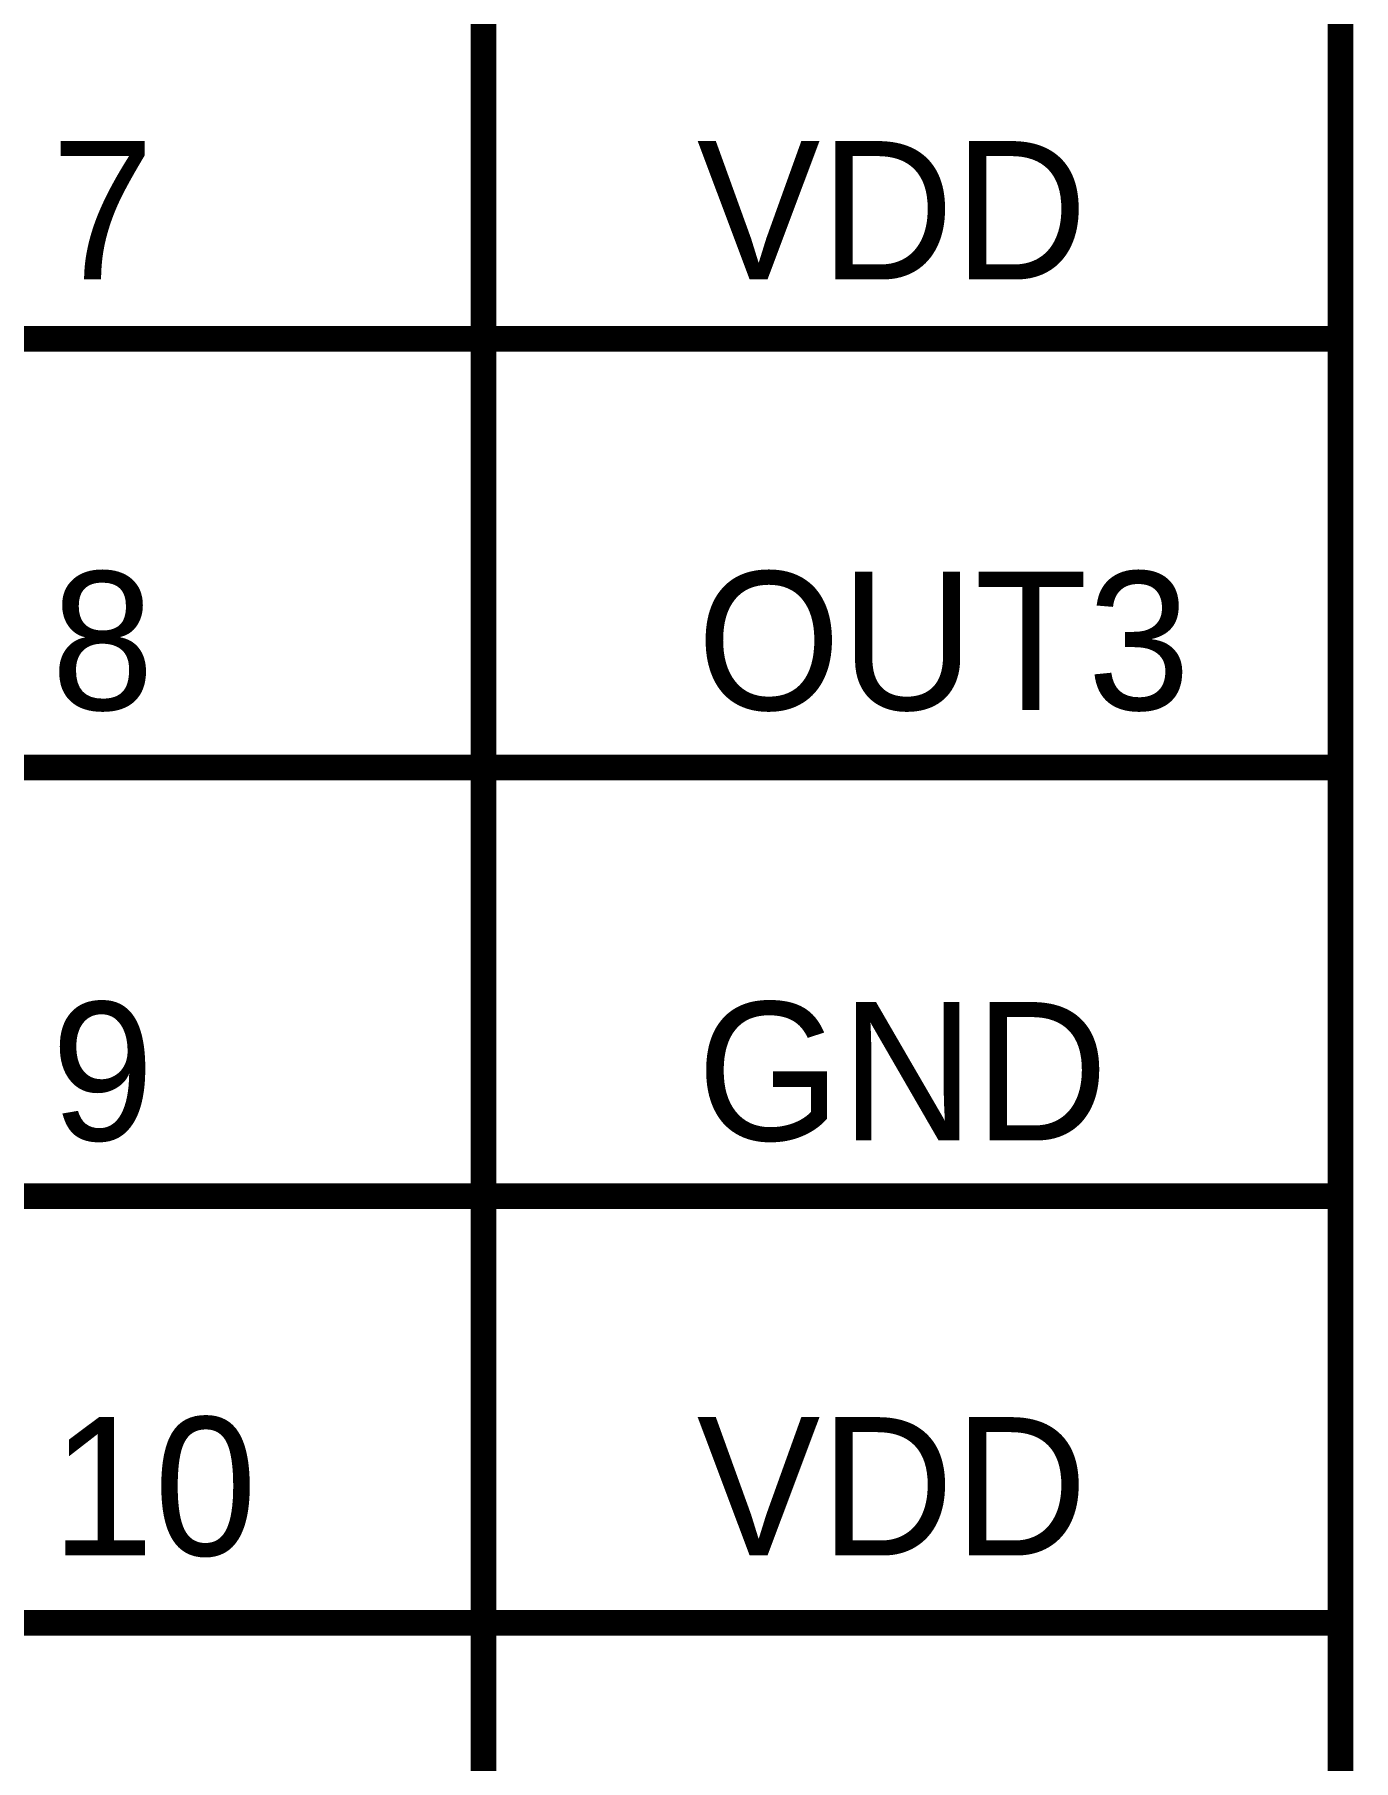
# Model space of a CAD drawing. Header units: millimetres. Extents: x 0 to 841, y 0 to 594.
# Drawn here: x 519.75 to 535.16, y 183.39 to 203.56 of the extents above; entities that cross this region are included whole.
import ezdxf

# ---------------------------------------------------------------- set-up
doc = ezdxf.new("R2010")
doc.units = ezdxf.units.MM
doc.layers.add('Sheet', color=255, linetype='Continuous')

msp = doc.modelspace()

# ---------------------------------------------------------------- linework, layer by layer
at = {"layer": 'Sheet', "const_width": 0.3}
msp.add_lwpolyline([(515.002, 239.999), (535.012, 239.999), (535.012, 114.991), (515.002, 114.991), (515.002, 239.999)], close=True, dxfattribs=at)
for points in [[(524.996, 239.999), (524.996, 114.991)], [(515.002, 199.999), (535.012, 199.999)], [(515.002, 194.99), (535.012, 194.99)], [(515.002, 189.982), (535.012, 189.982)], [(515.002, 184.996), (535.012, 184.996)]]:
    msp.add_lwpolyline(points, dxfattribs=at)

# ---------------------------------------------------------------- texts
at = {"layer": 'Sheet'}
for s, height, p in [('7', 1.617, (519.943, 200.695)), ('VDD', 1.6171, (527.489, 200.695)), ('8', 1.617, (519.943, 195.664)), ('OUT3', 1.6171, (527.489, 195.664)), ('9', 1.617, (519.943, 190.633)), ('GND', 1.6171, (527.489, 190.633)), ('10', 1.6171, (519.943, 185.782)), ('VDD', 1.6171, (527.489, 185.782))]:
    msp.add_text(s, height=height, dxfattribs=at).set_placement(p)

doc.saveas('drawing.dxf')
